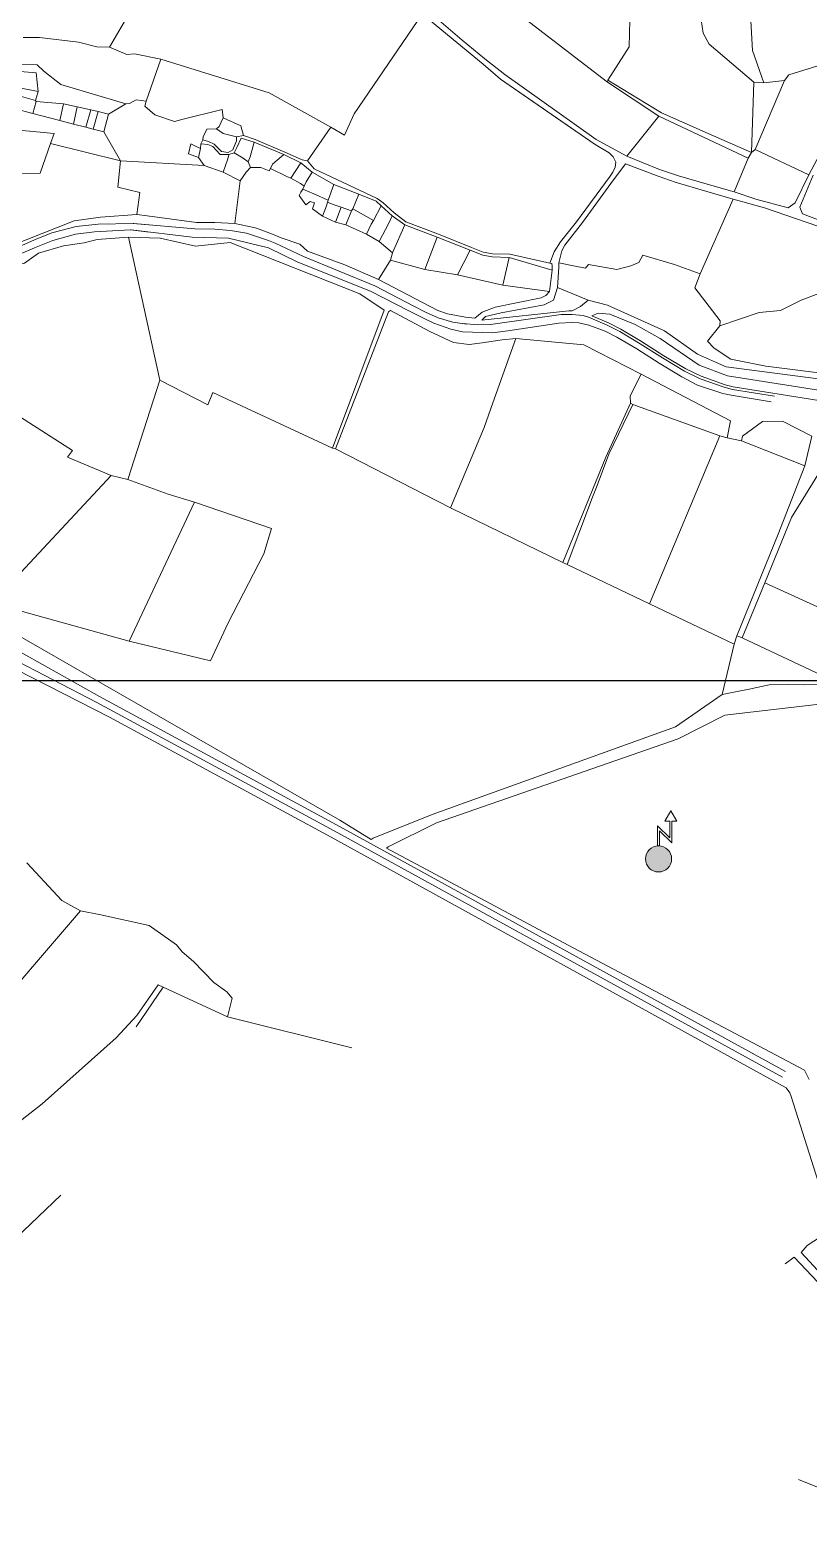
# Model space of a CAD drawing. Header units: metres. Extents: x 548946 to 557077, y 1838800 to 1845419.
# Drawn here: x 551254 to 551701, y 1841511 to 1842373 of the extents above; entities that cross this region are included whole.
import ezdxf

# ---------------------------------------------------------------- set-up
doc = ezdxf.new("R2010")
doc.units = ezdxf.units.M
doc.header["$LTSCALE"] = 28
for name, color, linetype, lineweight in [('10', 7, 'Continuous', 13), ('22', 7, 'Continuous', 13), ('30', 7, 'Continuous', 13), ('60', 7, 'Continuous', 25)]:
    doc.layers.add(name, color=color, linetype=linetype, lineweight=lineweight)

msp = doc.modelspace()

# ---------------------------------------------------------------- hatches: boundary and pattern name
at = {"layer": '10'}
msp.add_hatch(color=256, dxfattribs=at).paths.add_polyline_path([(551621.91, 1841897.66, 1), (551606.91, 1841897.66, 1)])

# ---------------------------------------------------------------- linework, layer by layer
for p, q in [((551323.46, 1842404.3), (551299.53, 1842363.2)), ((551520.72, 1842392.74), (551585.04, 1842343.12)), ((551320.44, 1842332.27), (551328.96, 1842356.43)), ((551700.6, 1842289.99), (551735.79, 1842356.49)), ((551258.56, 1842337.75), (551247.83, 1842339.86)), ((551256.94, 1842332.64), (551258.56, 1842337.75)), ((551577.99, 1842307.37), (551523.79, 1842344.98)), ((551585.04, 1842343.12), (551585.37, 1842344.33)), ((551585.04, 1842343.12), (551614.5, 1842323.73)), ((551669, 1842343.12), (551667.66, 1842302.79)), ((551669, 1842343.12), (551674.81, 1842342.84)), ((551686.58, 1842344.21), (551669.92, 1842304.52)), ((551686.58, 1842344.21), (551674.81, 1842342.84)), ((551247.59, 1842335.41), (551256.94, 1842332.64)), ((551257.49, 1842332.01), (551273.16, 1842330.81)), ((551273.16, 1842330.81), (551270.91, 1842321.16)), ((551273.16, 1842330.81), (551280.92, 1842329.06)), ((551280.92, 1842329.06), (551278.77, 1842319.12)), ((551280.92, 1842329.06), (551288.77, 1842327.32)), ((551298.95, 1842324.92), (551308.85, 1842330.83)), ((551255.48, 1842325.15), (551245.31, 1842327.97)), ((551255.48, 1842325.15), (551270.91, 1842321.16)), ((551270.91, 1842321.16), (551278.77, 1842319.12)), ((551288.77, 1842327.32), (551285.85, 1842317.29)), ((551288.77, 1842327.32), (551293.02, 1842326.36)), ((551293.02, 1842326.36), (551290.13, 1842316.18)), ((551293.02, 1842326.36), (551298.95, 1842324.92)), ((551298.95, 1842324.92), (551296.14, 1842314.63)), ((551596.21, 1842300.65), (551614.5, 1842323.73)), ((551614.5, 1842323.73), (551665.78, 1842299.62)), ((551278.77, 1842319.12), (551285.85, 1842317.29)), ((551285.85, 1842317.29), (551290.13, 1842316.18)), ((551290.13, 1842316.18), (551296.14, 1842314.63)), ((551296.14, 1842314.63), (551305.76, 1842297.98)), ((551372.23, 1842311.84), (551376.3, 1842312.54)), ((551413.07, 1842298.13), (551426.41, 1842317.28)), ((551305.76, 1842297.98), (551265.65, 1842308.05)), ((551351.85, 1842307.76), (551351.63, 1842305.16)), ((551352.94, 1842310.18), (551351.85, 1842307.76)), ((551367.85, 1842301.78), (551370.9, 1842302.73)), ((551382.4, 1842308.69), (551399.39, 1842301.74)), ((551667.66, 1842302.79), (551665.78, 1842299.62)), ((551667.66, 1842302.79), (551669.92, 1842304.52)), ((551700.6, 1842289.99), (551669.92, 1842304.52)), ((551305.76, 1842297.98), (551353.69, 1842295.33)), ((551380.37, 1842294.18), (551378.92, 1842297.41)), ((551399.39, 1842301.74), (551409.23, 1842296.98)), ((551403.42, 1842288.09), (551409.23, 1842296.98)), ((551409.23, 1842296.98), (551415.72, 1842291.54)), ((551416.83, 1842293.46), (551413.07, 1842298.13)), ((551657.87, 1842280.27), (551665.78, 1842299.62)), ((551374.49, 1842286.52), (551371.31, 1842262.06)), ((551415.72, 1842291.54), (551428.14, 1842284.41)), ((551410.46, 1842281.86), (551411.16, 1842283.62)), ((551428.14, 1842284.41), (551424.9, 1842275.57)), ((551442.52, 1842278.99), (551428.14, 1842284.41)), ((551424.9, 1842275.57), (551424.59, 1842274.28)), ((551432.28, 1842271.52), (551429.05, 1842262.97)), ((551438.38, 1842269.34), (551432.28, 1842271.52)), ((551438.38, 1842269.34), (551434.99, 1842261.32)), ((551438.96, 1842270.51), (551438.38, 1842269.34)), ((551455.25, 1842272.23), (551450.9, 1842263.76)), ((551461.66, 1842266.49), (551455.25, 1842272.23)), ((551657.25, 1842276.12), (551638.31, 1842233.24)), ((551446.86, 1842255.95), (551434.99, 1842261.32)), ((551468.96, 1842261.31), (551461.66, 1842266.49)), ((551461.77, 1842245.38), (551468.96, 1842261.31)), ((551468.96, 1842261.31), (551487.48, 1842254.26)), ((551310.44, 1842254.28), (551328.43, 1842172.27)), ((551454.19, 1842251.74), (551446.86, 1842255.95)), ((551454.19, 1842251.74), (551461.77, 1842245.38)), ((551480.43, 1842235.69), (551487.48, 1842254.26)), ((551487.48, 1842254.26), (551506.26, 1842246.82)), ((551460.59, 1842241.18), (551461.77, 1842245.38)), ((551506.26, 1842246.82), (551499.12, 1842232.73)), ((551528.68, 1842242.69), (551525.11, 1842226.68)), ((551528.68, 1842242.69), (551553.34, 1842235.43)), ((551453.72, 1842229.96), (551460.59, 1842241.18)), ((551460.59, 1842241.18), (551480.43, 1842235.69)), ((551499.12, 1842232.73), (551480.43, 1842235.69)), ((551551.93, 1842223.04), (551553.34, 1842235.43)), ((551572.56, 1842236.56), (551574.31, 1842238.67)), ((551525.11, 1842226.68), (551499.12, 1842232.73)), ((551525.11, 1842226.68), (551551.93, 1842223.04)), ((551556.43, 1842225.42), (551574.05, 1842218.17)), ((551649.58, 1842203.43), (551649.83, 1842206.3)), ((551649.52, 1842140.37), (551609.31, 1842043.93)), ((551649.52, 1842140.37), (551653.77, 1842139.1)), ((551653.77, 1842139.1), (551662.01, 1842137.55)), ((551427.37, 1842133.31), (551429.03, 1842132.84)), ((551495.11, 1842099.08), (551429.03, 1842132.84)), ((551662.01, 1842137.55), (551698.23, 1842123.1)), ((551300.49, 1842117.56), (551232.12, 1842044.37)), ((551576.61, 1842105.16), (551561.91, 1842066.53)), ((551609.31, 1842043.93), (551561.91, 1842066.53)), ((551662.46, 1842024.51), (551675.37, 1842056.04)), ((551609.31, 1842043.93), (551657.86, 1842020.91)), ((551657.86, 1842020.91), (551650.83, 1841992.03)), ((551657.86, 1842020.91), (551659.24, 1842025.57)), ((551662.46, 1842024.51), (551659.24, 1842025.57)), ((551662.46, 1842024.51), (551717.99, 1841998.23)), ((551330.27, 1841824.05), (551314.69, 1841801.36)), ((551367.19, 1841807.01), (551438.48, 1841789.29))]:
    msp.add_line(p, q, dxfattribs=at)
for points in [[(551585.37, 1842344.33), (551597.47, 1842363.52), (551598.16, 1842386.45), (551601.65, 1842396.08)], [(551631.94, 1842389.65), (551638.91, 1842378.9), (551640.06, 1842371.35), (551643.54, 1842364.96), (551669, 1842343.12)], [(551674.81, 1842342.84), (551668.35, 1842361.35), (551666.53, 1842392.36)], [(551426.41, 1842317.28), (551434.19, 1842312.88), (551439.79, 1842324.97), (551478.79, 1842382.18)], [(551523.79, 1842344.98), (551513.73, 1842353.46), (551483.56, 1842378.43)], [(551596.21, 1842300.65), (551578.62, 1842310.3), (551526.3, 1842347.49), (551514.72, 1842356.48), (551501.82, 1842367.31), (551487.06, 1842379.86)], [(551299.53, 1842363.2), (551292.18, 1842363.5), (551281.77, 1842366.09), (551259.29, 1842368.79), (551250.04, 1842368.73)], [(551328.96, 1842356.43), (551313.72, 1842359.46), (551309.42, 1842359.12), (551299.53, 1842363.2)], [(551713.54, 1842364.9), (551708.3, 1842353.4), (551689.2, 1842347.37), (551686.58, 1842344.21)], [(551426.41, 1842317.28), (551391.12, 1842336.98), (551328.96, 1842356.43)], [(551216.57, 1842350.06), (551241.46, 1842349.9), (551257.39, 1842348.52), (551258.56, 1842337.75)], [(551246.88, 1842353.4), (551258.02, 1842353.15), (551261.85, 1842349.44), (551271.63, 1842341.94), (551308.85, 1842330.83)], [(551577.99, 1842307.37), (551560.86, 1842319.26), (551523.79, 1842344.98)], [(551585.37, 1842344.33), (551616.12, 1842325.62), (551642.93, 1842313.74), (551667.66, 1842302.79)], [(551256.94, 1842332.64), (551257.49, 1842332.01), (551255.48, 1842325.15)], [(551320.44, 1842332.27), (551314.74, 1842333.1), (551310.87, 1842331.03), (551308.85, 1842330.83)], [(551320.44, 1842332.27), (551319.65, 1842329.38), (551325.56, 1842324.45), (551336.72, 1842320.66), (551341.06, 1842321.71), (551364.07, 1842327.56), (551364.64, 1842322.73)], [(551265.65, 1842308.05), (551267.83, 1842313.79), (551188.7, 1842321.2), (551183.49, 1842317.98)], [(551360.91, 1842316.33), (551362.29, 1842317.83), (551364.64, 1842322.73)], [(551364.64, 1842322.73), (551374.85, 1842318.17), (551376.3, 1842312.54)], [(551352.94, 1842310.18), (551353.2, 1842311.92), (551355.35, 1842316.29), (551360.91, 1842316.33)], [(551372.23, 1842311.84), (551372.39, 1842309.61), (551370.31, 1842304.38), (551367.53, 1842302.94), (551363.79, 1842303.48), (551359.56, 1842307.55), (551356.32, 1842309.12), (551352.94, 1842310.18)], [(551360.91, 1842316.33), (551364.59, 1842313.73), (551372.23, 1842311.84)], [(551376.3, 1842312.54), (551382.99, 1842310.28), (551400.1, 1842303.13), (551410.03, 1842298.58), (551413.07, 1842298.13)], [(551265.65, 1842308.05), (551259.69, 1842290.9), (551245.8, 1842290.89), (551233.2, 1842245.42)], [(551350.58, 1842299.94), (551344.73, 1842302.05), (551346.16, 1842307.78), (551348, 1842306.88), (551351.63, 1842305.16)], [(551353.69, 1842295.33), (551350.58, 1842299.94), (551351.63, 1842305.16)], [(551367.85, 1842301.78), (551363.04, 1842301.7), (551358.73, 1842306.2), (551355.8, 1842307.5), (551351.85, 1842307.76)], [(551370.9, 1842302.73), (551372.44, 1842305.75), (551375.07, 1842311.08), (551382.4, 1842308.69)], [(551378.92, 1842297.41), (551376.15, 1842299.54), (551370.9, 1842302.73)], [(551378.92, 1842297.41), (551380.15, 1842300.31), (551382.4, 1842308.69)], [(551551.96, 1842239.4), (551554.54, 1842245.91), (551558.13, 1842251.52), (551567.39, 1842263.02), (551586.62, 1842289.29), (551588.26, 1842291.62), (551589.52, 1842294.38), (551589.82, 1842297.21), (551588.31, 1842300.43), (551586.14, 1842302.56), (551577.99, 1842307.37)], [(551315.24, 1842267.19), (551316.93, 1842279.97), (551304.23, 1842282.95), (551305.76, 1842297.98)], [(551374.49, 1842286.52), (551364.71, 1842291.49), (551353.69, 1842295.33)], [(551364.71, 1842291.49), (551367.35, 1842299.27), (551367.85, 1842301.78)], [(551380.37, 1842294.18), (551377.96, 1842291.63), (551374.49, 1842286.52)], [(551391.87, 1842293.66), (551391.07, 1842292.25), (551386.34, 1842294.28), (551380.37, 1842294.18)], [(551391.87, 1842293.66), (551392.88, 1842296.08), (551395.59, 1842298.42), (551399.39, 1842301.74)], [(551557.3, 1842239.64), (551558.9, 1842246.48), (551560.68, 1842249.7), (551570.82, 1842262.66), (551587.12, 1842285.03), (551595.5, 1842296.4)], [(551595.5, 1842296.4), (551614.16, 1842289.27), (551623.86, 1842285.84), (551642.08, 1842280.55), (551657.25, 1842276.12)], [(551596.21, 1842300.65), (551614.9, 1842293.07), (551625.78, 1842289.47), (551643.65, 1842284.36), (551657.87, 1842280.27)], [(551403.42, 1842288.09), (551401.23, 1842289.04), (551391.87, 1842293.66)], [(551411.16, 1842283.62), (551408.96, 1842285.06), (551403.42, 1842288.09)], [(551411.16, 1842283.62), (551412.32, 1842285.95), (551415.72, 1842291.54)], [(551416.83, 1842293.46), (551453.1, 1842276.5), (551456.36, 1842273.93), (551462.8, 1842268.32), (551469.41, 1842263.08), (551488.12, 1842255.94), (551507.07, 1842248.43), (551513.85, 1842245.7), (551519.13, 1842244.76), (551529.07, 1842244.45), (551551.96, 1842239.4)], [(551657.87, 1842280.27), (551670.17, 1842276.17), (551688.79, 1842271.04), (551692.71, 1842274.02), (551700.6, 1842289.99)], [(551703.16, 1842289.8), (551695.37, 1842271.42), (551696.9, 1842267.69), (551720.62, 1842258.71), (551734.9, 1842252.91)], [(551421.65, 1842266.27), (551415.84, 1842270.56), (551417.03, 1842274), (551414.57, 1842274.81), (551412.07, 1842272.92), (551408.18, 1842278.14), (551409.19, 1842280.02), (551410.46, 1842281.86)], [(551424.9, 1842275.57), (551422.68, 1842276.54), (551419.3, 1842277.91), (551410.46, 1842281.86)], [(551450.9, 1842263.76), (551438.96, 1842270.51), (551442.52, 1842278.99)], [(551442.52, 1842278.99), (551452.44, 1842274.95), (551455.25, 1842272.23)], [(551424.59, 1842274.28), (551423.88, 1842272.26), (551421.65, 1842266.27)], [(551424.59, 1842274.28), (551427.73, 1842273.05), (551432.28, 1842271.52)], [(551657.25, 1842276.12), (551675.24, 1842271.15), (551718.07, 1842256.32), (551731.67, 1842250.42)], [(551233.2, 1842245.42), (551279.3, 1842263.67), (551294.25, 1842265.67), (551315.24, 1842267.19), (551321.01, 1842266.44)], [(551321.01, 1842266.44), (551349.37, 1842262.75), (551359.85, 1842262.68), (551371.31, 1842262.06)], [(551371.31, 1842262.06), (551382.17, 1842259.88), (551383.7, 1842259.49), (551393.01, 1842256.03), (551397.86, 1842253.96), (551408.59, 1842250.31), (551413.02, 1842246.23), (551434.5, 1842238.36), (551453.72, 1842229.96)], [(551434.99, 1842261.32), (551429.05, 1842262.97), (551421.65, 1842266.27)], [(551446.86, 1842255.95), (551449.63, 1842261.79), (551450.9, 1842263.76)], [(551461.66, 1842266.49), (551459.78, 1842262.25), (551454.19, 1842251.74)], [(551170.34, 1842200.88), (551179.84, 1842208.11), (551190.4, 1842214.35), (551196.2, 1842216.23), (551225.1, 1842231.17), (551237.73, 1842236.29), (551250.79, 1842239.31), (551258.69, 1842245.06), (551273.13, 1842249.4), (551284.85, 1842251.12), (551292.41, 1842253), (551310.44, 1842254.28)], [(551427.37, 1842133.31), (551456.96, 1842212.32), (551443.12, 1842221.86), (551368.65, 1842251.25), (551348.71, 1842249.21), (551328.51, 1842253.75), (551310.44, 1842254.28)], [(551506.26, 1842246.82), (551513.61, 1842243.95), (551518.98, 1842242.99), (551528.68, 1842242.69)], [(551638.31, 1842233.24), (551623.52, 1842238.69), (551605.45, 1842243.91), (551603.04, 1842239.77), (551598.44, 1842237.91), (551590.49, 1842235.77), (551574.31, 1842238.67)], [(551557.3, 1842239.64), (551565.61, 1842237.82), (551572.56, 1842236.56)], [(551453.72, 1842229.96), (551487.8, 1842212.28), (551493.43, 1842210.23), (551503.67, 1842208.41), (551509.11, 1842207.88), (551513.17, 1842211.34), (551520.68, 1842214.22), (551547.06, 1842219.48), (551549.84, 1842220.82), (551551.93, 1842223.04)], [(551574.05, 1842218.17), (551569.72, 1842214.55), (551564.92, 1842211.96), (551562.99, 1842212.07), (551513.14, 1842206.7), (551515.15, 1842208.77), (551524.09, 1842210.84), (551548.84, 1842215.38), (551554.25, 1842218.18), (551556.43, 1842225.42)], [(551638.31, 1842233.24), (551635.19, 1842225.28), (551649.83, 1842206.3)], [(551715.86, 1842218.18), (551706.39, 1842222.03), (551696.27, 1842218.09), (551684.27, 1842212.27), (551672.12, 1842211.08), (551649.58, 1842203.43)], [(551532.58, 1842196.22), (551524.73, 1842195.47), (551513.17, 1842193.67), (551505.73, 1842192.7), (551496.86, 1842193.95), (551483.3, 1842200.26), (551460.63, 1842212.2), (551459.48, 1842211.46), (551429.03, 1842132.84)], [(551732.96, 1842162.3), (551654, 1842174.66), (551637.8, 1842180.92), (551615.38, 1842196.19), (551601.05, 1842204.2), (551586.44, 1842210.15), (551579.8, 1842210.63), (551576.23, 1842209.24), (551585.66, 1842205.21), (551592.87, 1842201.48), (551604.68, 1842194.47), (551617.43, 1842186.3), (551630.07, 1842178.73), (551638.82, 1842174.47), (551652.54, 1842169.59), (551657.16, 1842168.43), (551711.13, 1842159.79), (551720.99, 1842157.88), (551728.74, 1842155.85)], [(551300.49, 1842117.56), (551275.34, 1842128.18), (551278.28, 1842131.83), (551170.34, 1842200.88)], [(551721.96, 1842187.36), (551717.02, 1842175.22), (551675.99, 1842180.32), (551655.79, 1842184.23), (551646.32, 1842190.68), (551642.52, 1842194.62), (551649.58, 1842203.43)], [(551495.11, 1842099.08), (551514.45, 1842145.02), (551519.41, 1842159.21), (551532.58, 1842196.22)], [(551604.35, 1842175.77), (551571.51, 1842192.57), (551532.58, 1842196.22)], [(551598.23, 1842159.1), (551598.15, 1842163.32), (551604.35, 1842175.77)], [(551604.35, 1842175.77), (551655.73, 1842148.86), (551653.77, 1842139.1)], [(551300.49, 1842117.56), (551309.91, 1842115.22), (551328.43, 1842172.27)], [(551328.43, 1842172.27), (551355.87, 1842158.17), (551358.72, 1842165.28), (551427.37, 1842133.31)], [(551598.23, 1842159.1), (551584.08, 1842128.18), (551559.54, 1842067.66)], [(551599.7, 1842158.26), (551585.98, 1842129.8), (551579.14, 1842111.81), (551576.61, 1842105.16)], [(551649.52, 1842140.37), (551599.7, 1842158.26), (551598.23, 1842159.1)], [(551662.01, 1842137.55), (551662.64, 1842140.23), (551674.08, 1842148.56), (551685.47, 1842148.79), (551702.41, 1842140.18), (551698.23, 1842123.1)], [(551659.24, 1842025.57), (551682.96, 1842083.92), (551698.23, 1842123.1)], [(551675.37, 1842056.04), (551690.69, 1842093.5), (551708.35, 1842122.02), (551725.62, 1842113.17), (551729.59, 1842111.53)], [(551309.91, 1842115.22), (551333.16, 1842106.83), (551348.24, 1842102.36), (551392.38, 1842087.12)], [(551232.12, 1842044.37), (551310.74, 1842022.51), (551348.24, 1842102.36)], [(551495.11, 1842099.08), (551559.54, 1842067.66), (551561.91, 1842066.53)], [(551392.38, 1842087.12), (551388.03, 1842072.63), (551367.56, 1842033.03), (551357.34, 1842011.29), (551310.74, 1842022.51)], [(551739.07, 1842041.41), (551727.41, 1842032.29), (551675.37, 1842056.04)], [(551650.83, 1841992.03), (551624.05, 1841973.43), (551484.49, 1841923.05), (551450.81, 1841909.6), (551449.49, 1841908.75), (551431.63, 1841919.95), (551242.89, 1842028.34)], [(551708.62, 1841704.14), (551690.44, 1841761.37), (551689.66, 1841763.53), (551687.67, 1841766.42), (551426.66, 1841910.21), (551299.39, 1841979.02), (551246.23, 1842006.14)], [(551650.83, 1841992.03), (551657.63, 1841993.23), (551666.36, 1841994.99), (551677.87, 1841997.48), (551688.18, 1841997.63), (551697.8, 1841997.5), (551717.99, 1841998.23)], [(551700.76, 1841771.1), (551698.06, 1841776.51), (551565.36, 1841846.6), (551458.33, 1841903.84), (551459.33, 1841904.62), (551487.06, 1841918.26), (551625.69, 1841966.49), (551652.46, 1841980.17), (551719.89, 1841987.9), (551794.92, 1841986.83), (551814.22, 1841982.64), (551833.21, 1841972.92), (551871.62, 1841864.92), (551888.32, 1841838.69), (551886.47, 1841837.2)], [(551622.01, 1841919.27), (551624.81, 1841919.27), (551621.41, 1841925.16), (551618.01, 1841919.28), (551620.81, 1841919.28), (551620.81, 1841909.78), (551613.81, 1841916.58)], [(551613.81, 1841916.58), (551613.81, 1841905.14), (551615.01, 1841905.14), (551615.01, 1841913.74), (551622.01, 1841906.95), (551622.01, 1841919.27)], [(551252.08, 1841895.46), (551272.11, 1841873.74), (551282.88, 1841867.95), (551224.26, 1841799.8)], [(551282.88, 1841867.95), (551294.56, 1841865.62), (551322.3, 1841859.47), (551337.93, 1841848.47), (551341.11, 1841844.29), (551347.72, 1841838.78), (551359.38, 1841826.73), (551366.69, 1841821.44), (551369.89, 1841817.85)], [(551260.85, 1841757.2), (551303.37, 1841795.06), (551315.18, 1841807.8), (551327.38, 1841825.38), (551330.27, 1841824.05)], [(551369.89, 1841817.85), (551367.19, 1841807.01), (551330.27, 1841824.05)], [(551166.66, 1841720.69), (551184.67, 1841697.71), (551260.85, 1841757.2)], [(551185.6, 1841689.49), (551182.66, 1841683.26), (551183.52, 1841678.38), (551184.91, 1841674.27), (551188.27, 1841668.56), (551206.71, 1841642.98), (551271.63, 1841704.7)], [(551767.38, 1841595.07), (551696.15, 1841671.85), (551699.61, 1841675.85), (551711.04, 1841683.36), (551726.66, 1841669.68), (551732.85, 1841666.47), (551733.82, 1841665.76), (551739.52, 1841661.76), (551753.33, 1841652.44), (551765.92, 1841643.43), (551776.61, 1841637.62), (551792, 1841630.64)], [(551793.64, 1841564.36), (551762.37, 1841595.56), (551759.01, 1841592.92), (551753.33, 1841598.19), (551756.57, 1841601.22), (551692.22, 1841669.19), (551687.04, 1841665.32)], [(551694.77, 1841541.63), (551726.46, 1841528.85), (551733.46, 1841527.26), (551737.22, 1841524.24), (551754.15, 1841517.09), (551767.58, 1841511.05)]]:
    msp.add_lwpolyline(points, dxfattribs=at)
msp.add_circle((551614.41, 1841897.66), 7.5, dxfattribs=at)
at = {"layer": '22'}
for p, q in [((551311.98, 1842258.42), (551346.85, 1842254.2)), ((551502.1, 1842204.73), (551510.72, 1842204.02)), ((551428.35, 1841913.7), (551685.51, 1841772.53))]:
    msp.add_line(p, q, dxfattribs=at)
for points in [[(551167.06, 1842210.97), (551225.45, 1842238.99), (551238.82, 1842244.98), (551256.41, 1842252.82), (551266.38, 1842256.69), (551280.28, 1842260.32), (551293, 1842261.67), (551313.13, 1842262.14), (551321.64, 1842261.41)], [(551167.06, 1842210.97), (551225.45, 1842238.99), (551238.82, 1842244.98), (551256.41, 1842252.82), (551266.38, 1842256.69), (551280.28, 1842260.32), (551293, 1842261.67), (551313.13, 1842262.14), (551313.36, 1842262.12)], [(551313.36, 1842262.12), (551348.38, 1842259.1), (551359.87, 1842258.85), (551368.97, 1842258.17), (551377.98, 1842256.64)], [(551169.1, 1842207.05), (551226.74, 1842235.45), (551242.02, 1842241.99), (551256.46, 1842248.22), (551266.98, 1842252.3), (551279.95, 1842255.97), (551290.78, 1842257.25), (551311.44, 1842258.49), (551322.17, 1842257.19)], [(551169.1, 1842207.05), (551226.74, 1842235.45), (551242.02, 1842241.99), (551256.46, 1842248.22), (551266.98, 1842252.3), (551279.95, 1842255.97), (551290.78, 1842257.25), (551311.44, 1842258.49), (551311.98, 1842258.42)], [(551407.41, 1842240), (551390.72, 1842248.22), (551367.66, 1842253.69), (551346.85, 1842254.2)], [(551377.98, 1842256.64), (551390.77, 1842252.42), (551394.54, 1842250.79), (551410.68, 1842243.16)], [(551410.68, 1842243.16), (551451.58, 1842226.3), (551473.96, 1842214.7), (551480.73, 1842211.26), (551488.06, 1842208.06), (551496.49, 1842205.61), (551504.45, 1842204.36)], [(551502, 1842199.96), (551495.24, 1842201.45), (551485.57, 1842204.89), (551480.41, 1842207.37), (551471.18, 1842212.12), (551449.28, 1842223.24), (551407.41, 1842240)], [(551510.72, 1842204.02), (551517.93, 1842204.25), (551558.52, 1842209.9), (551564.81, 1842209.9), (551571.2, 1842209.41)], [(551680.93, 1842163.11), (551656.86, 1842166.96), (551652.11, 1842168.15), (551638.24, 1842173.08), (551629.35, 1842177.41), (551616.64, 1842185.02), (551603.89, 1842193.19), (551592.14, 1842200.17), (551585.02, 1842203.85), (551574.24, 1842208.46), (551571.2, 1842209.41)], [(551502, 1842199.96), (551519.08, 1842199.41), (551527.98, 1842200.52)], [(551527.98, 1842200.52), (551557.23, 1842205.01), (551564.62, 1842205.39), (551568.65, 1842205.12), (551574.41, 1842203.85), (551583.81, 1842200.32), (551590.45, 1842196.93), (551602.05, 1842190.21), (551614.86, 1842181.97), (551627.8, 1842174.23), (551636.8, 1842169.37), (551651.21, 1842164.57), (551656.11, 1842163.58), (551679.03, 1842159.87)], [(551221.9, 1842029.87), (551239.24, 1842021.5), (551293.68, 1841990.86), (551429.76, 1841917.13), (551687.27, 1841775.63)], [(551428.35, 1841913.7), (551292.21, 1841987.46), (551242.13, 1842013.36)]]:
    msp.add_lwpolyline(points, dxfattribs=at)
at = {"layer": '30'}
msp.add_line((551553.17, 1842239.15), (551551.96, 1842239.4), dxfattribs=at)
for points in [[(551553.34, 1842235.43), (551553.42, 1842237.8), (551553.17, 1842239.15)], [(551556.43, 1842225.42), (551557.31, 1842237.15), (551557.3, 1842239.64)], [(551574.05, 1842218.17), (551585.14, 1842215.27), (551617.89, 1842200.61), (551636.68, 1842187.1), (551647.06, 1842182.55)], [(551647.06, 1842182.55), (551653.29, 1842179.82), (551726.55, 1842170.32), (551734.38, 1842184.52)]]:
    msp.add_lwpolyline(points, dxfattribs=at)
at = {"layer": '60'}
msp.add_line((549000, 1842000), (552000, 1842000), dxfattribs=at)

doc.saveas('drawing.dxf')
